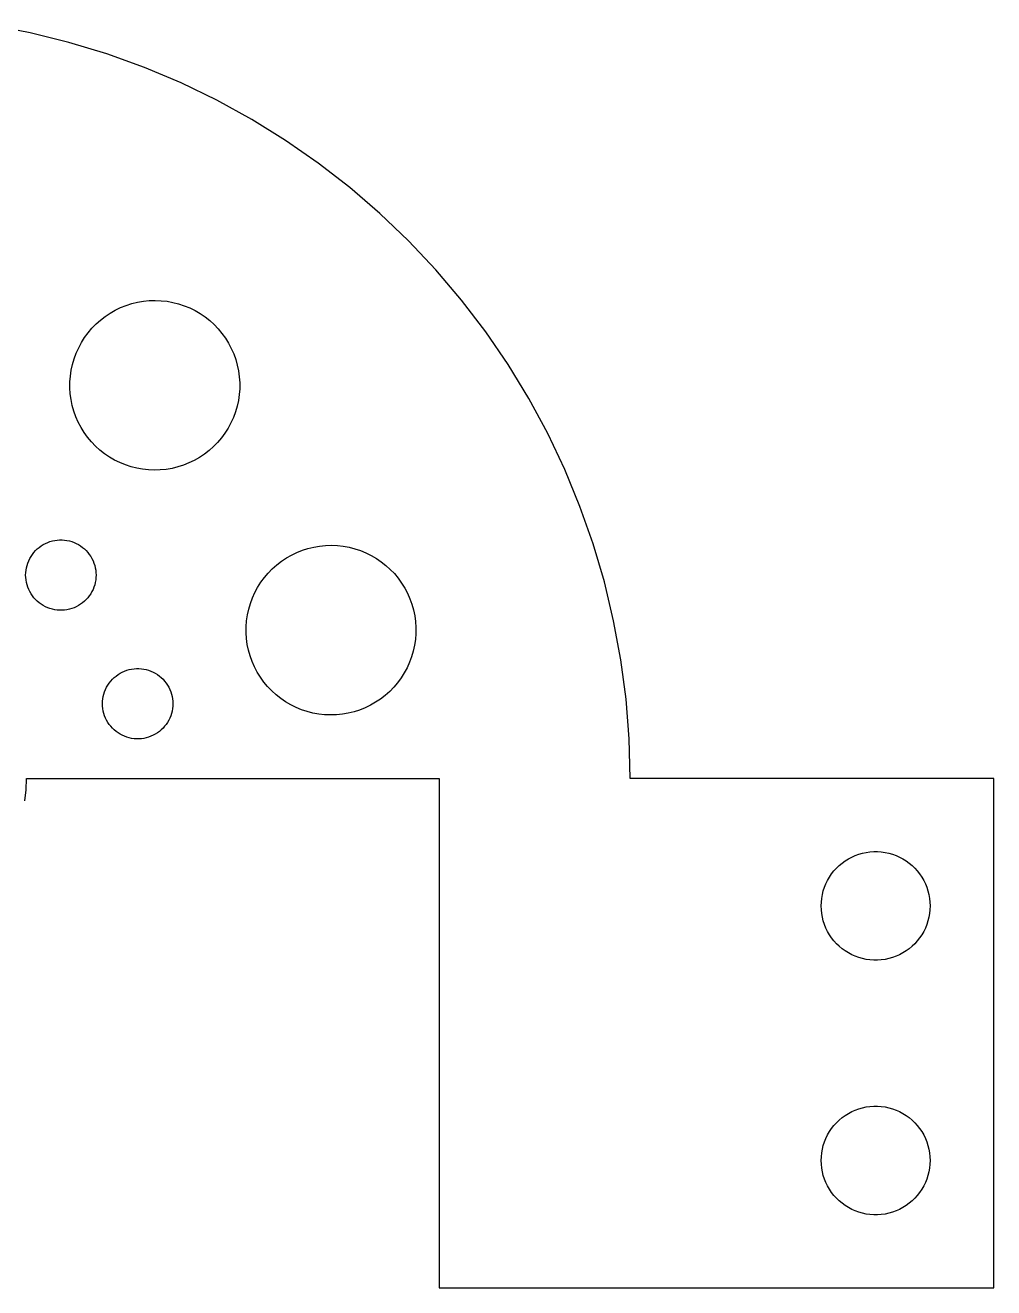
# Model space of a CAD drawing. Header units: metres. Extents: x -114 to 169, y -76 to 114.
# Drawn here: x 23.8 to 168.7, y -76.2 to 112.8 of the extents above; entities that cross this region are included whole.
import ezdxf

# ---------------------------------------------------------------- set-up
doc = ezdxf.new("R2010")
doc.units = ezdxf.units.M

msp = doc.modelspace()

# ---------------------------------------------------------------- linework, layer by layer
for p, q in [((24.582, 111.625), (18.738, 112.754)), ((30.3593, 110.194), (24.582, 111.625)), ((36.0542, 108.465), (30.3593, 110.194)), ((41.6515, 106.441), (36.0542, 108.465)), ((47.1358, 104.128), (41.6515, 106.441)), ((52.4922, 101.534), (47.1358, 104.128)), ((57.7064, 98.6634), (52.4922, 101.534)), ((62.7641, 95.5257), (57.7064, 98.6634)), ((67.6515, 92.129), (62.7641, 95.5257)), ((72.3556, 88.4825), (67.6515, 92.129)), ((76.8634, 84.5961), (72.3556, 88.4825)), ((81.1629, 80.4803), (76.8634, 84.5961)), ((85.2422, 76.1463), (81.1629, 80.4803)), ((89.0904, 71.6058), (85.2422, 76.1463)), ((36.5352, 69.6703), (37.3051, 70.1097)), ((37.3051, 70.1097), (38.1037, 70.4944)), ((38.1037, 70.4944), (38.9272, 70.8224)), ((38.9272, 70.8224), (39.7716, 71.0922)), ((39.7716, 71.0922), (40.6328, 71.3025)), ((40.6328, 71.3025), (41.5065, 71.4521)), ((41.5065, 71.4521), (42.3886, 71.5405)), ((42.3886, 71.5405), (43.2746, 71.567)), ((43.2746, 71.567), (44.1604, 71.5318)), ((44.1604, 71.5318), (45.0415, 71.4348)), ((45.0415, 71.4348), (45.9137, 71.2766)), ((45.9137, 71.2766), (46.7728, 71.0579)), ((46.7728, 71.0579), (47.6145, 70.7798)), ((47.6145, 70.7798), (48.4347, 70.4437)), ((48.4347, 70.4437), (49.2295, 70.0512)), ((49.2295, 70.0512), (49.995, 69.6042)), ((92.6971, 66.8711), (89.0904, 71.6058)), ((33.8162, 67.4113), (34.4351, 68.046)), ((34.4351, 68.046), (35.0967, 68.6359)), ((35.0967, 68.6359), (35.7979, 69.1782)), ((35.7979, 69.1782), (36.5352, 69.6703)), ((49.995, 69.6042), (50.7275, 69.105)), ((50.7275, 69.105), (51.4233, 68.5558)), ((51.4233, 68.5558), (52.0792, 67.9594)), ((32.7185, 66.0205), (33.243, 66.7351)), ((33.243, 66.7351), (33.8162, 67.4113)), ((52.0792, 67.9594), (52.6918, 67.3187)), ((52.6918, 67.3187), (53.2583, 66.6369)), ((53.2583, 66.6369), (53.7758, 65.9172)), ((96.0524, 61.9551), (92.6971, 66.8711)), ((31.4606, 63.6824), (31.8251, 64.4904)), ((31.8251, 64.4904), (32.2451, 65.2711)), ((32.2451, 65.2711), (32.7185, 66.0205)), ((53.7758, 65.9172), (54.2419, 65.1632)), ((54.2419, 65.1632), (54.6542, 64.3784)), ((54.6542, 64.3784), (55.0107, 63.5669)), ((30.9048, 62), (31.1533, 62.8509)), ((31.1533, 62.8509), (31.4606, 63.6824)), ((55.0107, 63.5669), (55.3098, 62.7324)), ((55.3098, 62.7324), (55.55, 61.8791)), ((30.5885, 60.2566), (30.7162, 61.1339)), ((30.7162, 61.1339), (30.9048, 62)), ((55.55, 61.8791), (55.73, 61.0111)), ((55.73, 61.0111), (55.8491, 60.1327)), ((99.1472, 56.8711), (96.0524, 61.9551)), ((30.518, 58.4862), (30.5224, 59.3727)), ((30.5224, 59.3727), (30.5885, 60.2566)), ((55.8491, 60.1327), (55.9066, 59.2481)), ((55.9066, 59.2481), (55.9022, 58.3617)), ((30.5755, 57.6017), (30.518, 58.4862)), ((30.6946, 56.7232), (30.5755, 57.6017)), ((30.8746, 55.8553), (30.6946, 56.7232)), ((55.8361, 57.4777), (55.7084, 56.6005)), ((55.9022, 58.3617), (55.8361, 57.4777)), ((101.973, 51.6329), (99.1472, 56.8711)), ((31.1148, 55.002), (30.8746, 55.8553)), ((31.4139, 54.1675), (31.1148, 55.002)), ((55.2713, 54.8835), (54.9641, 54.052)), ((55.5198, 55.7344), (55.2713, 54.8835)), ((55.7084, 56.6005), (55.5198, 55.7344)), ((31.7704, 53.3559), (31.4139, 54.1675)), ((32.1828, 52.5712), (31.7704, 53.3559)), ((54.5995, 53.2439), (54.1796, 52.4633)), ((54.9641, 54.052), (54.5995, 53.2439)), ((32.6488, 51.8172), (32.1828, 52.5712)), ((33.1663, 51.0975), (32.6488, 51.8172)), ((33.7328, 50.4156), (33.1663, 51.0975)), ((53.7061, 51.7139), (53.1816, 50.9993)), ((54.1796, 52.4633), (53.7061, 51.7139)), ((104.523, 46.2547), (101.973, 51.6329)), ((34.3454, 49.775), (33.7328, 50.4156)), ((35.0013, 49.1786), (34.3454, 49.775)), ((35.6971, 48.6294), (35.0013, 49.1786)), ((51.9895, 49.6884), (51.3279, 49.0985)), ((52.6084, 50.323), (51.9895, 49.6884)), ((53.1816, 50.9993), (52.6084, 50.323)), ((36.4296, 48.1301), (35.6971, 48.6294)), ((37.1951, 47.6831), (36.4296, 48.1301)), ((37.9899, 47.2906), (37.1951, 47.6831)), ((38.8102, 46.9545), (37.9899, 47.2906)), ((48.3209, 47.24), (47.4974, 46.9119)), ((49.1195, 47.6246), (48.3209, 47.24)), ((49.8894, 48.0641), (49.1195, 47.6246)), ((50.6267, 48.5562), (49.8894, 48.0641)), ((51.3279, 49.0985), (50.6267, 48.5562)), ((39.6519, 46.6765), (38.8102, 46.9545)), ((40.5109, 46.4578), (39.6519, 46.6765)), ((41.3831, 46.2996), (40.5109, 46.4578)), ((42.2643, 46.2026), (41.3831, 46.2996)), ((43.15, 46.1673), (42.2643, 46.2026)), ((44.0361, 46.1939), (43.15, 46.1673)), ((44.9181, 46.2823), (44.0361, 46.1939)), ((45.7918, 46.4319), (44.9181, 46.2823)), ((46.653, 46.6421), (45.7918, 46.4319)), ((47.4974, 46.9119), (46.653, 46.6421)), ((106.789, 40.7511), (104.523, 46.2547)), ((108.765, 35.137), (106.789, 40.7511)), ((25.1289, 33.8438), (25.3747, 34.1168)), ((25.3747, 34.1168), (25.6389, 34.372)), ((25.6389, 34.372), (25.9203, 34.6081)), ((25.9203, 34.6081), (26.2175, 34.824)), ((26.2175, 34.824), (26.529, 35.0186)), ((26.529, 35.0186), (26.8533, 35.1911)), ((26.8533, 35.1911), (27.1889, 35.3405)), ((27.1889, 35.3405), (27.534, 35.4661)), ((27.534, 35.4661), (27.8871, 35.5674)), ((27.8871, 35.5674), (28.2464, 35.6437)), ((28.2464, 35.6437), (28.6102, 35.6949)), ((28.6102, 35.6949), (28.9766, 35.7205)), ((28.9766, 35.7205), (29.3439, 35.7205)), ((29.3439, 35.7205), (29.7103, 35.6949)), ((29.7103, 35.6949), (30.0741, 35.6437)), ((30.0741, 35.6437), (30.4333, 35.5674)), ((30.4333, 35.5674), (30.7864, 35.4661)), ((30.7864, 35.4661), (31.1316, 35.3405)), ((31.1316, 35.3405), (31.4672, 35.1911)), ((31.4672, 35.1911), (31.7915, 35.0186)), ((31.7915, 35.0186), (32.103, 34.824)), ((32.103, 34.824), (32.4001, 34.6081)), ((32.4001, 34.6081), (32.6815, 34.372)), ((32.6815, 34.372), (32.9458, 34.1168)), ((32.9458, 34.1168), (33.1915, 33.8438)), ((64.4522, 33.8522), (65.2757, 34.1803)), ((65.2757, 34.1803), (66.1201, 34.45)), ((66.1201, 34.45), (66.9812, 34.6603)), ((66.9812, 34.6603), (67.855, 34.8099)), ((67.855, 34.8099), (68.737, 34.8983)), ((68.737, 34.8983), (69.6231, 34.9248)), ((69.6231, 34.9248), (70.5088, 34.8896)), ((70.5088, 34.8896), (71.3899, 34.7926)), ((71.3899, 34.7926), (72.2621, 34.6344)), ((72.2621, 34.6344), (73.1212, 34.4157)), ((73.1212, 34.4157), (73.9629, 34.1376)), ((73.9629, 34.1376), (74.7832, 33.8015)), ((110.447, 29.4276), (108.765, 35.137)), ((24.1016, 31.9117), (24.2151, 32.2611)), ((24.2151, 32.2611), (24.3527, 32.6016)), ((24.3527, 32.6016), (24.5137, 32.9318)), ((24.5137, 32.9318), (24.6974, 33.2499)), ((24.6974, 33.2499), (24.9028, 33.5544)), ((24.9028, 33.5544), (25.1289, 33.8438)), ((33.1915, 33.8438), (33.4177, 33.5544)), ((33.4177, 33.5544), (33.6231, 33.2499)), ((33.6231, 33.2499), (33.8067, 32.9318)), ((33.8067, 32.9318), (33.9678, 32.6016)), ((33.9678, 32.6016), (34.1054, 32.2611)), ((34.1054, 32.2611), (34.2189, 31.9117)), ((61.4452, 31.9937), (62.1464, 32.536)), ((62.1464, 32.536), (62.8837, 33.0281)), ((62.8837, 33.0281), (63.6535, 33.4675)), ((63.6535, 33.4675), (64.4522, 33.8522)), ((74.7832, 33.8015), (75.578, 33.409)), ((75.578, 33.409), (76.3435, 32.9621)), ((76.3435, 32.9621), (77.0759, 32.4628)), ((77.0759, 32.4628), (77.7718, 31.9136)), ((23.8977, 30.4612), (23.9106, 30.8283)), ((23.9106, 30.0941), (23.8977, 30.4612)), ((23.9106, 30.8283), (23.9489, 31.1936)), ((23.9489, 31.1936), (24.0127, 31.5553)), ((24.0127, 31.5553), (24.1016, 31.9117)), ((34.2189, 31.9117), (34.3077, 31.5553)), ((34.3077, 31.5553), (34.3715, 31.1936)), ((34.3715, 31.1936), (34.4099, 30.8283)), ((34.4099, 30.8283), (34.4227, 30.4612)), ((34.4227, 30.4612), (34.4099, 30.0941)), ((59.5915, 30.0929), (60.1646, 30.7691)), ((60.1646, 30.7691), (60.7835, 31.4038)), ((60.7835, 31.4038), (61.4452, 31.9937)), ((77.7718, 31.9136), (78.4276, 31.3172)), ((78.4276, 31.3172), (79.0403, 30.6765)), ((79.0403, 30.6765), (79.6067, 29.9947)), ((23.9489, 29.7288), (23.9106, 30.0941)), ((24.0127, 29.367), (23.9489, 29.7288)), ((24.1016, 29.0106), (24.0127, 29.367)), ((24.2151, 28.6613), (24.1016, 29.0106)), ((24.3527, 28.3207), (24.2151, 28.6613)), ((34.1054, 28.6613), (33.9678, 28.3207)), ((34.2189, 29.0106), (34.1054, 28.6613)), ((34.3077, 29.367), (34.2189, 29.0106)), ((34.3715, 29.7288), (34.3077, 29.367)), ((34.4099, 30.0941), (34.3715, 29.7288)), ((58.1735, 27.8482), (58.5935, 28.6289)), ((58.5935, 28.6289), (59.0669, 29.3783)), ((59.0669, 29.3783), (59.5915, 30.0929)), ((79.6067, 29.9947), (80.1243, 29.275)), ((80.1243, 29.275), (80.5903, 28.521)), ((80.5903, 28.521), (81.0026, 27.7362)), ((111.829, 23.6384), (110.447, 29.4276)), ((24.5137, 27.9906), (24.3527, 28.3207)), ((24.6974, 27.6725), (24.5137, 27.9906)), ((24.9028, 27.368), (24.6974, 27.6725)), ((25.1289, 27.0785), (24.9028, 27.368)), ((25.3747, 26.8055), (25.1289, 27.0785)), ((25.6389, 26.5504), (25.3747, 26.8055)), ((25.9203, 26.3143), (25.6389, 26.5504)), ((32.6815, 26.5504), (32.4001, 26.3143)), ((32.9458, 26.8055), (32.6815, 26.5504)), ((33.1915, 27.0785), (32.9458, 26.8055)), ((33.4177, 27.368), (33.1915, 27.0785)), ((33.6231, 27.6725), (33.4177, 27.368)), ((33.8067, 27.9906), (33.6231, 27.6725)), ((33.9678, 28.3207), (33.8067, 27.9906)), ((57.5017, 26.2087), (57.809, 27.0402)), ((57.809, 27.0402), (58.1735, 27.8482)), ((81.0026, 27.7362), (81.3592, 26.9247)), ((81.3592, 26.9247), (81.6583, 26.0902)), ((26.2175, 26.0984), (25.9203, 26.3143)), ((26.529, 25.9037), (26.2175, 26.0984)), ((26.8533, 25.7313), (26.529, 25.9037)), ((27.1889, 25.5819), (26.8533, 25.7313)), ((27.534, 25.4562), (27.1889, 25.5819)), ((27.8871, 25.355), (27.534, 25.4562)), ((28.2464, 25.2786), (27.8871, 25.355)), ((28.6102, 25.2275), (28.2464, 25.2786)), ((28.9766, 25.2019), (28.6102, 25.2275)), ((29.3439, 25.2019), (28.9766, 25.2019)), ((29.7103, 25.2275), (29.3439, 25.2019)), ((30.0741, 25.2786), (29.7103, 25.2275)), ((30.4333, 25.355), (30.0741, 25.2786)), ((30.7864, 25.4562), (30.4333, 25.355)), ((31.1316, 25.5819), (30.7864, 25.4562)), ((31.4672, 25.7313), (31.1316, 25.5819)), ((31.7915, 25.9037), (31.4672, 25.7313)), ((32.103, 26.0984), (31.7915, 25.9037)), ((32.4001, 26.3143), (32.103, 26.0984)), ((57.0647, 24.4917), (57.2532, 25.3578)), ((57.2532, 25.3578), (57.5017, 26.2087)), ((81.6583, 26.0902), (81.8984, 25.2369)), ((81.8984, 25.2369), (82.0785, 24.3689)), ((56.8665, 21.844), (56.8708, 22.7305)), ((56.8708, 22.7305), (56.937, 23.6144)), ((56.937, 23.6144), (57.0647, 24.4917)), ((82.0785, 24.3689), (82.1975, 23.4905)), ((82.1975, 23.4905), (82.255, 22.6059)), ((112.908, 17.7851), (111.829, 23.6384)), ((56.924, 20.9595), (56.8665, 21.844)), ((57.043, 20.081), (56.924, 20.9595)), ((82.1845, 20.8355), (82.0569, 19.9583)), ((82.2507, 21.7195), (82.1845, 20.8355)), ((82.255, 22.6059), (82.2507, 21.7195)), ((57.2231, 19.2131), (57.043, 20.081)), ((57.4632, 18.3598), (57.2231, 19.2131)), ((81.8683, 19.0922), (81.6198, 18.2413)), ((82.0569, 19.9583), (81.8683, 19.0922)), ((57.7623, 17.5253), (57.4632, 18.3598)), ((58.1189, 16.7137), (57.7623, 17.5253)), ((81.3125, 17.4098), (80.948, 16.6017)), ((81.6198, 18.2413), (81.3125, 17.4098)), ((113.681, 11.8836), (112.908, 17.7851)), ((36.8659, 14.8656), (37.1301, 15.1208)), ((37.1301, 15.1208), (37.4115, 15.3569)), ((37.4115, 15.3569), (37.7087, 15.5728)), ((37.7087, 15.5728), (38.0202, 15.7674)), ((38.0202, 15.7674), (38.3445, 15.9399)), ((38.3445, 15.9399), (38.6801, 16.0893)), ((38.6801, 16.0893), (39.0252, 16.2149)), ((39.0252, 16.2149), (39.3783, 16.3162)), ((39.3783, 16.3162), (39.7376, 16.3925)), ((39.7376, 16.3925), (40.1013, 16.4437)), ((40.1013, 16.4437), (40.4678, 16.4693)), ((40.4678, 16.4693), (40.8351, 16.4693)), ((40.8351, 16.4693), (41.2015, 16.4437)), ((41.2015, 16.4437), (41.5653, 16.3925)), ((41.5653, 16.3925), (41.9245, 16.3162)), ((41.9245, 16.3162), (42.2776, 16.2149)), ((42.2776, 16.2149), (42.6228, 16.0893)), ((42.6228, 16.0893), (42.9584, 15.9399)), ((42.9584, 15.9399), (43.2827, 15.7674)), ((43.2827, 15.7674), (43.5942, 15.5728)), ((43.5942, 15.5728), (43.8914, 15.3569)), ((43.8914, 15.3569), (44.1727, 15.1208)), ((44.1727, 15.1208), (44.437, 14.8656)), ((58.5312, 15.929), (58.1189, 16.7137)), ((58.9973, 15.175), (58.5312, 15.929)), ((59.5148, 14.4553), (58.9973, 15.175)), ((80.528, 15.8211), (80.0546, 15.0717)), ((80.948, 16.6017), (80.528, 15.8211)), ((35.7063, 13.0099), (35.8439, 13.3504)), ((35.8439, 13.3504), (36.0049, 13.6806)), ((36.0049, 13.6806), (36.1886, 13.9987)), ((36.1886, 13.9987), (36.394, 14.3032)), ((36.394, 14.3032), (36.6201, 14.5927)), ((36.6201, 14.5927), (36.8659, 14.8656)), ((44.437, 14.8656), (44.6827, 14.5927)), ((44.6827, 14.5927), (44.9089, 14.3032)), ((44.9089, 14.3032), (45.1143, 13.9987)), ((45.1143, 13.9987), (45.2979, 13.6806)), ((45.2979, 13.6806), (45.459, 13.3504)), ((45.459, 13.3504), (45.5966, 13.0099)), ((60.0812, 13.7734), (59.5148, 14.4553)), ((60.6939, 13.1328), (60.0812, 13.7734)), ((78.9569, 13.6808), (78.338, 13.0462)), ((79.53, 14.3571), (78.9569, 13.6808)), ((80.0546, 15.0717), (79.53, 14.3571)), ((35.3889, 11.21), (35.4017, 11.5771)), ((35.4017, 11.5771), (35.4401, 11.9424)), ((35.4401, 11.9424), (35.5039, 12.3041)), ((35.5039, 12.3041), (35.5928, 12.6605)), ((35.5928, 12.6605), (35.7063, 13.0099)), ((45.5966, 13.0099), (45.7101, 12.6605)), ((45.7101, 12.6605), (45.7989, 12.3041)), ((45.7989, 12.3041), (45.8627, 11.9424)), ((45.8627, 11.9424), (45.9011, 11.5771)), ((45.9011, 11.5771), (45.9139, 11.21)), ((61.3497, 12.5364), (60.6939, 13.1328)), ((62.0456, 11.9872), (61.3497, 12.5364)), ((62.778, 11.4879), (62.0456, 11.9872)), ((63.5435, 11.0409), (62.778, 11.4879)), ((76.2378, 11.4219), (75.468, 10.9824)), ((76.9751, 11.914), (76.2378, 11.4219)), ((77.6763, 12.4563), (76.9751, 11.914)), ((78.338, 13.0462), (77.6763, 12.4563)), ((114.145, 5.94986), (113.681, 11.8836)), ((35.4017, 10.8429), (35.3889, 11.21)), ((35.4401, 10.4776), (35.4017, 10.8429)), ((35.5039, 10.1158), (35.4401, 10.4776)), ((35.5928, 9.75945), (35.5039, 10.1158)), ((35.7063, 9.41011), (35.5928, 9.75945)), ((45.7101, 9.75945), (45.5966, 9.41011)), ((45.7989, 10.1158), (45.7101, 9.75945)), ((45.8627, 10.4776), (45.7989, 10.1158)), ((45.9011, 10.8429), (45.8627, 10.4776)), ((45.9139, 11.21), (45.9011, 10.8429)), ((64.3383, 10.6484), (63.5435, 11.0409)), ((65.1586, 10.3123), (64.3383, 10.6484)), ((66.0003, 10.0343), (65.1586, 10.3123)), ((66.8594, 9.81561), (66.0003, 10.0343)), ((67.7316, 9.65741), (66.8594, 9.81561)), ((68.6127, 9.56042), (67.7316, 9.65741)), ((69.4985, 9.52515), (68.6127, 9.56042)), ((70.3845, 9.55174), (69.4985, 9.52515)), ((71.2665, 9.64008), (70.3845, 9.55174)), ((72.1403, 9.78972), (71.2665, 9.64008)), ((73.0014, 9.99994), (72.1403, 9.78972)), ((73.8458, 10.2697), (73.0014, 9.99994)), ((74.6693, 10.5978), (73.8458, 10.2697)), ((75.468, 10.9824), (74.6693, 10.5978)), ((35.8439, 9.06953), (35.7063, 9.41011)), ((36.0049, 8.7394), (35.8439, 9.06953)), ((36.1886, 8.42128), (36.0049, 8.7394)), ((36.394, 8.11676), (36.1886, 8.42128)), ((36.6201, 7.82732), (36.394, 8.11676)), ((36.8659, 7.55435), (36.6201, 7.82732)), ((44.6827, 7.82732), (44.437, 7.55435)), ((44.9089, 8.11676), (44.6827, 7.82732)), ((45.1143, 8.42128), (44.9089, 8.11676)), ((45.2979, 8.7394), (45.1143, 8.42128)), ((45.459, 9.06953), (45.2979, 8.7394)), ((45.5966, 9.41011), (45.459, 9.06953)), ((37.1301, 7.29919), (36.8659, 7.55435)), ((37.4115, 7.06308), (37.1301, 7.29919)), ((37.7087, 6.84718), (37.4115, 7.06308)), ((38.0202, 6.65253), (37.7087, 6.84718)), ((38.3445, 6.48009), (38.0202, 6.65253)), ((38.6801, 6.33069), (38.3445, 6.48009)), ((39.0252, 6.20505), (38.6801, 6.33069)), ((39.3783, 6.10381), (39.0252, 6.20505)), ((39.7376, 6.02744), (39.3783, 6.10381)), ((40.1013, 5.97632), (39.7376, 6.02744)), ((40.4678, 5.9507), (40.1013, 5.97632)), ((40.8351, 5.9507), (40.4678, 5.9507)), ((41.2015, 5.97632), (40.8351, 5.9507)), ((41.5653, 6.02744), (41.2015, 5.97632)), ((41.9245, 6.10381), (41.5653, 6.02744)), ((42.2776, 6.20505), (41.9245, 6.10381)), ((42.6228, 6.33069), (42.2776, 6.20505)), ((42.9584, 6.48009), (42.6228, 6.33069)), ((43.2827, 6.65253), (42.9584, 6.48009)), ((43.5942, 6.84718), (43.2827, 6.65253)), ((43.8914, 7.06308), (43.5942, 6.84718)), ((44.1727, 7.29919), (43.8914, 7.06308)), ((44.437, 7.55435), (44.1727, 7.29919)), ((114.3, 0), (114.145, 5.94986)), ((23.954, -1.67502), (24.0125, 0)), ((24.0125, 0), (85.725, 0)), ((85.725, 0), (85.725, -76.2)), ((168.675, 0), (114.3, 0)), ((168.675, -76.2), (168.675, 0)), ((23.7788, -3.34189), (23.954, -1.67502)), ((147.964, -11.505), (148.498, -11.3108)), ((148.498, -11.3108), (149.044, -11.1542)), ((149.044, -11.1542), (149.599, -11.0361)), ((149.599, -11.0361), (150.162, -10.9571)), ((150.162, -10.9571), (150.729, -10.9174)), ((150.729, -10.9174), (151.296, -10.9174)), ((151.296, -10.9174), (151.863, -10.9571)), ((151.863, -10.9571), (152.426, -11.0361)), ((152.426, -11.0361), (152.981, -11.1542)), ((152.981, -11.1542), (153.527, -11.3108)), ((153.527, -11.3108), (154.061, -11.505)), ((145.159, -13.3972), (145.567, -13.0027)), ((145.567, -13.0027), (146.003, -12.6376)), ((146.003, -12.6376), (146.462, -12.3037)), ((146.462, -12.3037), (146.944, -12.0027)), ((146.944, -12.0027), (147.445, -11.7361)), ((147.445, -11.7361), (147.964, -11.505)), ((154.061, -11.505), (154.58, -11.7361)), ((154.58, -11.7361), (155.081, -12.0027)), ((155.081, -12.0027), (155.563, -12.3037)), ((155.563, -12.3037), (156.022, -12.6376)), ((156.022, -12.6376), (156.458, -13.0027)), ((156.458, -13.0027), (156.866, -13.3972)), ((143.827, -15.2297), (144.111, -14.7378)), ((144.111, -14.7378), (144.429, -14.2669)), ((144.429, -14.2669), (144.779, -13.8193)), ((144.779, -13.8193), (145.159, -13.3972)), ((156.866, -13.3972), (157.246, -13.8193)), ((157.246, -13.8193), (157.596, -14.2669)), ((157.596, -14.2669), (157.913, -14.7378)), ((157.913, -14.7378), (158.197, -15.2297)), ((143.053, -17.3581), (143.19, -16.807)), ((143.19, -16.807), (143.366, -16.2668)), ((143.366, -16.2668), (143.579, -15.7402)), ((143.579, -15.7402), (143.827, -15.2297)), ((158.197, -15.2297), (158.446, -15.7402)), ((158.446, -15.7402), (158.659, -16.2668)), ((158.659, -16.2668), (158.835, -16.807)), ((158.835, -16.807), (158.972, -17.3581)), ((142.875, -19.05), (142.895, -18.4823)), ((142.895, -18.4823), (142.954, -17.9175)), ((142.954, -17.9175), (143.053, -17.3581)), ((158.972, -17.3581), (159.071, -17.9175)), ((159.071, -17.9175), (159.13, -18.4823)), ((159.13, -18.4823), (159.15, -19.05)), ((142.895, -19.6176), (142.875, -19.05)), ((142.954, -20.1825), (142.895, -19.6176)), ((143.053, -20.7419), (142.954, -20.1825)), ((143.19, -21.293), (143.053, -20.7419)), ((158.972, -20.7419), (158.835, -21.293)), ((159.071, -20.1825), (158.972, -20.7419)), ((159.13, -19.6176), (159.071, -20.1825)), ((159.15, -19.05), (159.13, -19.6176)), ((143.366, -21.8332), (143.19, -21.293)), ((143.579, -22.3598), (143.366, -21.8332)), ((143.827, -22.8703), (143.579, -22.3598)), ((158.446, -22.3598), (158.197, -22.8703)), ((158.659, -21.8332), (158.446, -22.3598)), ((158.835, -21.293), (158.659, -21.8332)), ((144.111, -23.3622), (143.827, -22.8703)), ((144.429, -23.8331), (144.111, -23.3622)), ((144.779, -24.2807), (144.429, -23.8331)), ((145.159, -24.7028), (144.779, -24.2807)), ((157.246, -24.2807), (156.866, -24.7028)), ((157.596, -23.8331), (157.246, -24.2807)), ((157.913, -23.3622), (157.596, -23.8331)), ((158.197, -22.8703), (157.913, -23.3622)), ((145.567, -25.0973), (145.159, -24.7028)), ((146.003, -25.4624), (145.567, -25.0973)), ((146.462, -25.7963), (146.003, -25.4624)), ((146.944, -26.0973), (146.462, -25.7963)), ((147.445, -26.3639), (146.944, -26.0973)), ((147.964, -26.595), (147.445, -26.3639)), ((154.58, -26.3639), (154.061, -26.595)), ((155.081, -26.0973), (154.58, -26.3639)), ((155.563, -25.7963), (155.081, -26.0973)), ((156.022, -25.4624), (155.563, -25.7963)), ((156.458, -25.0973), (156.022, -25.4624)), ((156.866, -24.7028), (156.458, -25.0973)), ((148.498, -26.7892), (147.964, -26.595)), ((149.044, -26.9458), (148.498, -26.7892)), ((149.599, -27.0639), (149.044, -26.9458)), ((150.162, -27.1429), (149.599, -27.0639)), ((150.729, -27.1825), (150.162, -27.1429)), ((151.296, -27.1825), (150.729, -27.1825)), ((151.863, -27.1429), (151.296, -27.1825)), ((152.426, -27.0639), (151.863, -27.1429)), ((152.981, -26.9458), (152.426, -27.0639)), ((153.527, -26.7892), (152.981, -26.9458)), ((154.061, -26.595), (153.527, -26.7892)), ((149.599, -49.1361), (150.162, -49.0571)), ((150.162, -49.0571), (150.729, -49.0175)), ((150.729, -49.0175), (151.296, -49.0175)), ((151.296, -49.0175), (151.863, -49.0571)), ((151.863, -49.0571), (152.426, -49.1361)), ((145.567, -51.1026), (146.003, -50.7375)), ((146.003, -50.7375), (146.462, -50.4037)), ((146.462, -50.4037), (146.944, -50.1027)), ((146.944, -50.1027), (147.445, -49.8361)), ((147.445, -49.8361), (147.964, -49.605)), ((147.964, -49.605), (148.498, -49.4108)), ((148.498, -49.4108), (149.044, -49.2542)), ((149.044, -49.2542), (149.599, -49.1361)), ((152.426, -49.1361), (152.981, -49.2542)), ((152.981, -49.2542), (153.527, -49.4108)), ((153.527, -49.4108), (154.061, -49.605)), ((154.061, -49.605), (154.58, -49.8361)), ((154.58, -49.8361), (155.081, -50.1027)), ((155.081, -50.1027), (155.563, -50.4037)), ((155.563, -50.4037), (156.022, -50.7375)), ((156.022, -50.7375), (156.458, -51.1026)), ((143.827, -53.3297), (144.111, -52.8378)), ((144.111, -52.8378), (144.429, -52.3669)), ((144.429, -52.3669), (144.779, -51.9193)), ((144.779, -51.9193), (145.159, -51.4972)), ((145.159, -51.4972), (145.567, -51.1026)), ((156.458, -51.1026), (156.866, -51.4972)), ((156.866, -51.4972), (157.246, -51.9193)), ((157.246, -51.9193), (157.596, -52.3669)), ((157.596, -52.3669), (157.913, -52.8378)), ((157.913, -52.8378), (158.197, -53.3297)), ((143.19, -54.907), (143.366, -54.3668)), ((143.366, -54.3668), (143.579, -53.8402)), ((143.579, -53.8402), (143.827, -53.3297)), ((158.197, -53.3297), (158.446, -53.8402)), ((158.446, -53.8402), (158.659, -54.3668)), ((158.659, -54.3668), (158.835, -54.907)), ((142.875, -57.15), (142.895, -56.5824)), ((142.895, -56.5824), (142.954, -56.0175)), ((142.954, -56.0175), (143.053, -55.4581)), ((143.053, -55.4581), (143.19, -54.907)), ((158.835, -54.907), (158.972, -55.4581)), ((158.972, -55.4581), (159.071, -56.0175)), ((159.071, -56.0175), (159.13, -56.5824)), ((159.13, -56.5824), (159.15, -57.15)), ((142.895, -57.7176), (142.875, -57.15)), ((142.954, -58.2825), (142.895, -57.7176)), ((143.053, -58.8419), (142.954, -58.2825)), ((159.071, -58.2825), (158.972, -58.8419)), ((159.13, -57.7176), (159.071, -58.2825)), ((159.15, -57.15), (159.13, -57.7176)), ((143.19, -59.393), (143.053, -58.8419)), ((143.366, -59.9332), (143.19, -59.393)), ((143.579, -60.4598), (143.366, -59.9332)), ((143.827, -60.9703), (143.579, -60.4598)), ((158.446, -60.4598), (158.197, -60.9703)), ((158.659, -59.9332), (158.446, -60.4598)), ((158.835, -59.393), (158.659, -59.9332)), ((158.972, -58.8419), (158.835, -59.393)), ((144.111, -61.4622), (143.827, -60.9703)), ((144.429, -61.9331), (144.111, -61.4622)), ((144.779, -62.3807), (144.429, -61.9331)), ((157.596, -61.9331), (157.246, -62.3807)), ((157.913, -61.4622), (157.596, -61.9331)), ((158.197, -60.9703), (157.913, -61.4622)), ((145.159, -62.8028), (144.779, -62.3807)), ((145.567, -63.1973), (145.159, -62.8028)), ((146.003, -63.5624), (145.567, -63.1973)), ((146.462, -63.8963), (146.003, -63.5624)), ((146.944, -64.1973), (146.462, -63.8963)), ((147.445, -64.4639), (146.944, -64.1973)), ((155.081, -64.1973), (154.58, -64.4639)), ((155.563, -63.8963), (155.081, -64.1973)), ((156.022, -63.5624), (155.563, -63.8963)), ((156.458, -63.1973), (156.022, -63.5624)), ((156.866, -62.8028), (156.458, -63.1973)), ((157.246, -62.3807), (156.866, -62.8028)), ((147.964, -64.6949), (147.445, -64.4639)), ((148.498, -64.8892), (147.964, -64.6949)), ((149.044, -65.0458), (148.498, -64.8892)), ((149.599, -65.1639), (149.044, -65.0458)), ((150.162, -65.2429), (149.599, -65.1639)), ((150.729, -65.2825), (150.162, -65.2429)), ((151.296, -65.2825), (150.729, -65.2825)), ((151.863, -65.2429), (151.296, -65.2825)), ((152.426, -65.1639), (151.863, -65.2429)), ((152.981, -65.0458), (152.426, -65.1639)), ((153.527, -64.8892), (152.981, -65.0458)), ((154.061, -64.6949), (153.527, -64.8892)), ((154.58, -64.4639), (154.061, -64.6949)), ((85.725, -76.2), (168.675, -76.2))]:
    msp.add_line(p, q)

doc.saveas('drawing.dxf')
